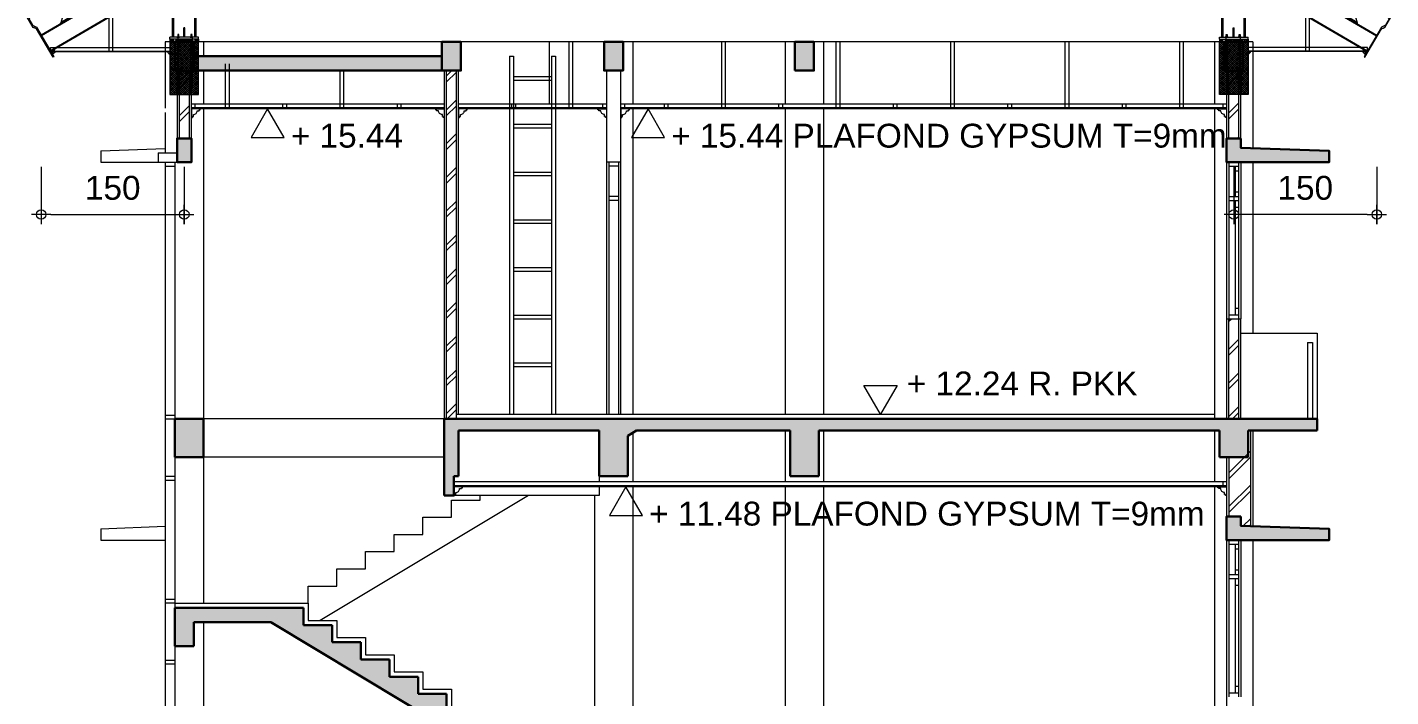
# Model space of a CAD drawing. Header units: millimetres. Extents: x -11 to 1593, y -101 to 195.
# Drawn here: x 1176.09 to 1190.38, y 158.82 to 165.83 of the extents above; entities that cross this region are included whole.
import ezdxf

# ---------------------------------------------------------------- set-up
doc = ezdxf.new("R2010")
doc.units = ezdxf.units.MM
doc.layers.add('03-GRS', color=3, linetype='Continuous')
for name, color, linetype, lineweight in [('ars', 11, 'Continuous', 5), ('atap', 7, 'Continuous', 20), ('balok', 111, 'Continuous', 35), ('blk', 1, 'Continuous', 30), ('kap', 71, 'Continuous', 15), ('kus', 63, 'Continuous', 15), ('lan', 7, 'Continuous', 15), ('not', 7, 'Continuous', 20), ('pla', 213, 'Continuous', 15), ('sol kaca', 9, 'Continuous', 0), ('sol kol', 8, 'Continuous', 0), ('tem', 5, 'Continuous', 20), ('u', 6, 'Continuous', 20)]:
    doc.layers.add(name, color=color, linetype=linetype, lineweight=lineweight)
doc.styles.add('S', font='SIMPLEX', dxfattribs={"width": 1.1})
doc.styles.get("Standard").update_dxf_attribs({"font": 'ARIALUNI.TTF'})
doc.dimstyles.new('SK100', dxfattribs={"dimtxt": 0.25, "dimasz": 0.1, "dimexe": 0.1, "dimexo": 0, "dimgap": 0.15, "dimtad": 1, "dimdec": 0, "dimlfac": 100, "dimzin": 12, "dimdsep": 46, "dimtxsty": 'Standard', "dimblk": 'BULAT', "dimcen": 0.1, "dimclrd": 256, "dimclre": 256, "dimclrt": 256, "dimadec": 0, "dimazin": 3, "dimtfac": 1, "dimtdec": 0, "dimtofl": 0, "dimtmove": 0, "dimatfit": 3, "dimldrblk": 'BULAT', "dimfxl": 0.18, "dimtolj": 1, "dimtzin": 0, "dimlwd": -1, "dimlwe": -1, "dimarcsym": 0})

# ---------------------------------------------------------------- blocks, each defined once
blk = doc.blocks.new('PEILA')
blk.add_lwpolyline([(-0.188, -0.325), (0.188, -0.325), (0, 0)], close=True)
at = {"style": 'S', "width": 1.1, "flags": 4}
blk.add_attdef('CAT', (0.265, -0.289), '', height=0.2, dxfattribs=at)
blk = doc.blocks.new('PEIL')
blk.add_lwpolyline([(-0.188, 0.325), (0.188, 0.325), (0, 0)], close=True)
at = {"style": 'S', "width": 1.1, "flags": 4}
blk.add_attdef('CAT', (0.265, 0.036), '', height=0.2, dxfattribs=at)
blk = doc.blocks.new('BULAT')
for p, q in [((-1, 0), (1, 0)), ((0, -1), (0, 1))]:
    blk.add_line(p, q)
blk.add_circle((0, 0), 0.5)
blk = doc.blocks.new('*D1444')
at = {"layer": 'Defpoints', "color": 0, "ltscale": 0.15}
for p in [(1176.237, 164.369), (1177.737, 164.369), (1177.737, 163.869)]:
    blk.add_point(p, dxfattribs=at)
at = {"layer": 'u', "ltscale": 0.15}
for p, q in [((1176.237, 164.369), (1176.237, 163.769)), ((1177.737, 164.369), (1177.737, 163.769)), ((1176.337, 163.869), (1177.637, 163.869))]:
    blk.add_line(p, q, dxfattribs=at)
at = {"layer": 'u', "ltscale": 0.15, "xscale": 0.1, "yscale": 0.1, "zscale": 0.1, "rotation": 180}
blk.add_blockref('BULAT', (1176.237, 163.869), dxfattribs=at)
at = {"layer": 'u', "ltscale": 0.15, "xscale": 0.1, "yscale": 0.1, "zscale": 0.1}
blk.add_blockref('BULAT', (1177.737, 163.869), dxfattribs=at)
at = {"layer": 'u', "ltscale": 0.15, "insert": (1176.987, 164.147), "char_height": 0.25, "attachment_point": 5}
blk.add_mtext('\\A1;150', dxfattribs=at)
blk = doc.blocks.new('*D1445')
at = {"layer": 'Defpoints', "color": 0, "ltscale": 0.15}
for p in [(1188.737, 164.369), (1190.237, 164.369), (1188.737, 163.869)]:
    blk.add_point(p, dxfattribs=at)
at = {"layer": 'u', "ltscale": 0.15}
for p, q in [((1188.737, 164.369), (1188.737, 163.769)), ((1190.237, 164.369), (1190.237, 163.769)), ((1190.137, 163.869), (1188.837, 163.869))]:
    blk.add_line(p, q, dxfattribs=at)
at = {"layer": 'u', "ltscale": 0.15, "xscale": 0.1, "yscale": 0.1, "zscale": 0.1, "rotation": 180}
blk.add_blockref('BULAT', (1188.737, 163.869), dxfattribs=at)
at = {"layer": 'u', "ltscale": 0.15, "xscale": 0.1, "yscale": 0.1, "zscale": 0.1}
blk.add_blockref('BULAT', (1190.237, 163.869), dxfattribs=at)
at = {"layer": 'u', "ltscale": 0.15, "insert": (1189.487, 164.147), "char_height": 0.25, "attachment_point": 5}
blk.add_mtext('\\A1;150', dxfattribs=at)
blk = doc.blocks.new('A$C58C93239')
at = {"layer": '03-GRS'}
for p, q in [((-662, 1348), (-12, 1721)), ((-662, 1348), (-12, 1721)), ((-619, 1336), (-23, 1677)), ((-619, 1336), (-23, 1677)), ((60, 1531), (-23, 1677)), ((60, 1531), (-23, 1677)), ((88, 1547), (-12, 1721)), ((88, 1547), (-12, 1721)), ((60, 1531), (88, 1547)), ((60, 1531), (88, 1547)), ((83, 46), (-662, 1348)), ((83, 46), (-662, 1348)), ((94, 90), (-619, 1336)), ((94, 90), (-619, 1336)), ((-444, 805), (-374, 845)), ((-444, 805), (-374, 845)), ((3, 24), (-444, 805)), ((3, 24), (-444, 805)), ((-267, 399), (-74, 510)), ((-267, 399), (-74, 510)), ((83, 46), (734, 419)), ((83, 46), (734, 419)), ((122, -23), (83, 46)), ((122, -23), (83, 46)), ((94, 90), (690, 431)), ((94, 90), (690, 431)), ((606, 577), (634, 593)), ((606, 577), (634, 593)), ((690, 431), (606, 577)), ((690, 431), (606, 577)), ((734, 419), (634, 593)), ((734, 419), (634, 593)), ((-785, -450), (-4, -3)), ((-785, -450), (-4, -3)), ((-746, -520), (-785, -450)), ((-746, -520), (-785, -450)), ((-746, -520), (122, -23)), ((-746, -520), (122, -23))]:
    blk.add_line(p, q, dxfattribs=at)
blk.add_ellipse((-14, 14), major_axis=(-14.1, 14.1), ratio=1, start_param=2.8759802, end_param=4.4467765, dxfattribs=at)
blk.add_ellipse((-14, 14), major_axis=(-14.1, 14.1), ratio=1, start_param=2.8759802, end_param=4.4467765, dxfattribs=at)
at = {"layer": 'atap', "color": 2}
for p, q in [((-444, 805), (-785, -450)), ((-327, 503), (-133, 614)), ((-327, 503), (-267, 399)), ((-267, 399), (-74, 510)), ((-208, 295), (-14, 406)), ((-208, 295), (-14, 406)), ((-208, 295), (-148, 191)), ((-148, 191), (46, 302)), ((-133, 614), (-74, 510)), ((-14, 406), (46, 302))]:
    blk.add_line(p, q, dxfattribs=at)
blk = doc.blocks.new('GORDING 150')
at = {"layer": 'balok', "color": 1, "ltscale": 0.5, "xscale": 0.09999999997671699, "yscale": 0.09999999997671699, "zscale": 0.09999999997671699}
blk.add_blockref('A$C58C93239', (13, -48), dxfattribs=at)
blk = doc.blocks.new('KUDA-2')
h = blk.add_hatch()
h.set_pattern_fill('ANSI31', color=256, scale=0.2, style=0)
h.set_pattern_definition([(45, (-990.1504, 147.303582), (-0.0176776695, 0.0176776695), [])])
h.paths.add_polyline_path([(0.488, 1.16), (0.112, 1.16), (0.112, 1.1), (0.488, 1.1)])
h.paths.add_polyline_path([(0, 1.16), (0, 1.1), (0.088, 1.1), (0.088, 1.16)])
h.paths.add_polyline_path([(0.6, 1.1), (0.6, 1.16), (0.512, 1.16), (0.512, 1.1)])
h = blk.add_hatch()
h.set_pattern_fill('ANSI31', color=256, scale=0.2, style=0)
h.set_pattern_definition([(135, (1012.7504, 147.303582), (0.0176776695, 0.0176776695), [])])
h.paths.add_polyline_path([(22.112, 1.16), (22.488, 1.16), (22.488, 1.1), (22.112, 1.1)])
h.paths.add_polyline_path([(22.6, 1.16), (22.6, 1.1), (22.512, 1.1), (22.512, 1.16)])
h.paths.add_polyline_path([(22, 1.1), (22, 1.16), (22.088, 1.16), (22.088, 1.1)])
at = {"ltscale": 0.01}
h = blk.add_hatch(dxfattribs=at)
h.set_pattern_fill('ANSI37,_O', color=256, scale=0.01)
h.set_pattern_definition([(45, (-4172.588126, -744.958258), (-0.0224506403, 0.0224506403), []), (135, (-4172.588126, -744.958258), (-0.0224506403, -0.0224506403), [])])
h.paths.add_polyline_path([(0, 0), (0.6, 0), (0.6, 1.1), (0, 1.1)])
h = blk.add_hatch(dxfattribs=at)
h.set_pattern_fill('ANSI37,_O', color=256, scale=0.01)
h.set_pattern_definition([(135, (4195.188126, -744.958258), (0.0224506403, 0.0224506403), []), (45, (4195.188126, -744.958258), (0.0224506403, -0.0224506403), [])])
h.paths.add_polyline_path([(22.6, 0), (22, 0), (22, 1.1), (22.6, 1.1)])
at = {"ltscale": 10}
for p, q in [((11.05, 9.291), (-2.7, 1.244)), ((11.05, 9.27), (0.55, 3.125)), ((11.05, 8.172), (11.05, 9.33)), ((11.55, 9.33), (11.05, 9.33)), ((11.05, 8.172), (11.05, 9.33)), ((11.05, 9.33), (11.55, 9.33)), ((11.068, 8.172), (11.068, 9.33)), ((11.068, 8.172), (11.068, 9.33)), ((11.532, 8.172), (11.532, 9.33)), ((11.532, 8.172), (11.532, 9.33)), ((11.55, 8.172), (11.55, 9.33)), ((11.55, 8.172), (11.55, 9.33)), ((11.55, 9.291), (25.3, 1.244)), ((11.55, 9.27), (22.05, 3.125)), ((11.05, 8.732), (0.55, 2.588)), ((11.05, 8.712), (0.55, 2.567)), ((11.55, 8.732), (22.05, 2.588)), ((11.55, 8.712), (22.05, 2.567)), ((11.05, 8.212), (10.05, 8.126)), ((11.048, 8.23), (10.086, 8.148)), ((11.55, 8.172), (11.05, 8.172)), ((11.05, 8.172), (11.55, 8.172)), ((11.55, 8.212), (12.55, 8.126)), ((11.552, 8.23), (12.514, 8.148)), ((0.55, 2.067), (1.55, 3.152)), ((0.55, 1.2), (0.55, 3.146)), ((22.05, 2.067), (21.05, 3.152)), ((22.05, 1.2), (22.05, 3.146)), ((0.08, 1.2), (0.08, 2.871)), ((0.52, 1.2), (0.52, 3.129)), ((0.55, 2.094), (1.497, 3.121)), ((22.05, 2.094), (21.103, 3.121)), ((22.08, 1.2), (22.08, 3.129)), ((22.52, 1.2), (22.52, 2.871)), ((0.05, 2.835), (-2.692, 1.231)), ((0.05, 1.2), (0.05, 2.854)), ((22.55, 1.2), (22.55, 2.854)), ((22.55, 2.835), (25.292, 1.231)), ((0.05, 2.409), (-2.506, 0.913)), ((0.05, 2.39), (-2.498, 0.899)), ((22.55, 2.409), (25.106, 0.913)), ((22.55, 2.39), (25.098, 0.899)), ((0.05, 2.006), (-0.718, 1.941)), ((22.55, 2.006), (23.318, 1.941)), ((0.05, 1.99), (-0.75, 1.922)), ((22.55, 1.99), (23.35, 1.922)), ((-2.7, 1.244), (-2.498, 0.899)), ((25.3, 1.244), (25.098, 0.899))]:
    blk.add_line(p, q, dxfattribs=at)
at = {"ltscale": 5}
for p, q in [((10.048, 8.146), (9.813, 8.546)), ((10.061, 8.154), (9.827, 8.554)), ((12.539, 8.154), (12.773, 8.554)), ((12.552, 8.146), (12.787, 8.546)), ((1.507, 3.148), (1.272, 3.548)), ((1.52, 3.156), (1.286, 3.556)), ((21.08, 3.156), (21.314, 3.556)), ((21.093, 3.148), (21.328, 3.548)), ((-0.756, 1.937), (-0.941, 2.255)), ((-0.742, 1.945), (-0.928, 2.263)), ((23.342, 1.945), (23.528, 2.263)), ((23.356, 1.937), (23.541, 2.255))]:
    blk.add_line(p, q, dxfattribs=at)
for p, q in [((0.6, 1.2), (0, 1.2)), ((0, 1.16), (0, 1.2)), ((0.6, 1.16), (0, 1.16)), ((0.187, 1.255), (0.163, 1.254)), ((0.187, 1.252), (0.163, 1.25)), ((0.163, 1.247), (0.187, 1.249)), ((0.163, 1.244), (0.187, 1.246)), ((0.163, 1.241), (0.187, 1.242)), ((0.163, 1.238), (0.187, 1.239)), ((0.163, 1.235), (0.187, 1.236)), ((0.163, 1.232), (0.187, 1.233)), ((0.163, 1.228), (0.187, 1.23)), ((0.163, 1.225), (0.187, 1.226)), ((0.163, 1.222), (0.187, 1.223)), ((0.163, 1.219), (0.187, 1.22)), ((0.163, 1.216), (0.187, 1.217)), ((0.186, 1.253), (0.165, 1.252)), ((0.186, 1.25), (0.165, 1.249)), ((0.165, 1.246), (0.186, 1.247)), ((0.165, 1.243), (0.186, 1.244)), ((0.165, 1.24), (0.186, 1.241)), ((0.165, 1.236), (0.186, 1.237)), ((0.165, 1.233), (0.186, 1.234)), ((0.165, 1.23), (0.186, 1.231)), ((0.165, 1.227), (0.186, 1.228)), ((0.165, 1.224), (0.186, 1.225)), ((0.165, 1.221), (0.186, 1.221)), ((0.165, 1.217), (0.186, 1.218)), ((0.462, 1.255), (0.438, 1.254)), ((0.462, 1.252), (0.438, 1.25)), ((0.438, 1.247), (0.462, 1.249)), ((0.438, 1.244), (0.462, 1.246)), ((0.438, 1.241), (0.462, 1.242)), ((0.438, 1.238), (0.462, 1.239)), ((0.438, 1.235), (0.462, 1.236)), ((0.438, 1.232), (0.462, 1.233)), ((0.438, 1.228), (0.462, 1.23)), ((0.438, 1.225), (0.462, 1.226)), ((0.438, 1.222), (0.462, 1.223)), ((0.438, 1.219), (0.462, 1.22)), ((0.438, 1.216), (0.462, 1.217)), ((0.461, 1.253), (0.44, 1.252)), ((0.461, 1.25), (0.44, 1.249)), ((0.44, 1.246), (0.461, 1.247)), ((0.44, 1.243), (0.461, 1.244)), ((0.44, 1.24), (0.461, 1.241)), ((0.44, 1.236), (0.461, 1.237)), ((0.44, 1.233), (0.461, 1.234)), ((0.44, 1.23), (0.461, 1.231)), ((0.44, 1.227), (0.461, 1.228)), ((0.44, 1.224), (0.461, 1.225)), ((0.44, 1.221), (0.461, 1.221)), ((0.44, 1.217), (0.461, 1.218)), ((0.6, 1.16), (0.6, 1.2)), ((22, 1.2), (22.6, 1.2)), ((22, 1.16), (22, 1.2)), ((22, 1.16), (22.6, 1.16)), ((22.138, 1.255), (22.162, 1.254)), ((22.138, 1.252), (22.162, 1.25)), ((22.162, 1.247), (22.138, 1.249)), ((22.162, 1.244), (22.138, 1.246)), ((22.162, 1.241), (22.138, 1.242)), ((22.162, 1.238), (22.138, 1.239)), ((22.162, 1.235), (22.138, 1.236)), ((22.162, 1.232), (22.138, 1.233)), ((22.162, 1.228), (22.138, 1.23)), ((22.162, 1.225), (22.138, 1.226)), ((22.162, 1.222), (22.138, 1.223)), ((22.162, 1.219), (22.138, 1.22)), ((22.162, 1.216), (22.138, 1.217)), ((22.139, 1.253), (22.16, 1.252)), ((22.139, 1.25), (22.16, 1.249)), ((22.16, 1.246), (22.139, 1.247)), ((22.16, 1.243), (22.139, 1.244)), ((22.16, 1.24), (22.139, 1.241)), ((22.16, 1.236), (22.139, 1.237)), ((22.16, 1.233), (22.139, 1.234)), ((22.16, 1.23), (22.139, 1.231)), ((22.16, 1.227), (22.139, 1.228)), ((22.16, 1.224), (22.139, 1.225)), ((22.16, 1.221), (22.139, 1.221)), ((22.16, 1.217), (22.139, 1.218)), ((22.413, 1.255), (22.437, 1.254)), ((22.413, 1.252), (22.437, 1.25)), ((22.437, 1.247), (22.413, 1.249)), ((22.437, 1.244), (22.413, 1.246)), ((22.437, 1.241), (22.413, 1.242)), ((22.437, 1.238), (22.413, 1.239)), ((22.437, 1.235), (22.413, 1.236)), ((22.437, 1.232), (22.413, 1.233)), ((22.437, 1.228), (22.413, 1.23)), ((22.437, 1.225), (22.413, 1.226)), ((22.437, 1.222), (22.413, 1.223)), ((22.437, 1.219), (22.413, 1.22)), ((22.437, 1.216), (22.413, 1.217)), ((22.414, 1.253), (22.435, 1.252)), ((22.414, 1.25), (22.435, 1.249)), ((22.435, 1.246), (22.414, 1.247)), ((22.435, 1.243), (22.414, 1.244)), ((22.435, 1.24), (22.414, 1.241)), ((22.435, 1.236), (22.414, 1.237)), ((22.435, 1.233), (22.414, 1.234)), ((22.435, 1.23), (22.414, 1.231)), ((22.435, 1.227), (22.414, 1.228)), ((22.435, 1.224), (22.414, 1.225)), ((22.435, 1.221), (22.414, 1.221)), ((22.435, 1.217), (22.414, 1.218)), ((22.6, 1.16), (22.6, 1.2)), ((0.6, 1.1), (0, 1.1)), ((22, 1.1), (22.6, 1.1))]:
    blk.add_line(p, q)
at = {"color": 8}
for p, q in [((0, 1.16), (0, 1.1)), ((0.6, 1.16), (0.6, 1.1)), ((22, 1.16), (22, 1.1)), ((22.6, 1.16), (22.6, 1.1))]:
    blk.add_line(p, q, dxfattribs=at)
at = {"color": 0, "linetype": 'Continuous'}
for p, q in [((0.31, 1.4), (0.29, 1.4)), ((0.29, 1.2), (0.29, 1.4)), ((0.31, 1.2), (0.31, 1.4)), ((22.29, 1.4), (22.31, 1.4)), ((22.29, 1.2), (22.29, 1.4)), ((22.31, 1.2), (22.31, 1.4))]:
    blk.add_line(p, q, dxfattribs=at)
for points in [[(0.147, 1.2), (0.147, 1.203), (0.203, 1.203), (0.203, 1.2)], [(0.165, 1.214), (0.158, 1.215), (0.155, 1.214), (0.155, 1.205), (0.158, 1.203), (0.165, 1.205)], [(0.155, 1.215), (0.155, 1.203), (0.195, 1.203), (0.195, 1.215)], [(0.18, 1.215), (0.175, 1.215), (0.17, 1.215), (0.165, 1.214), (0.165, 1.205), (0.17, 1.203), (0.175, 1.203), (0.18, 1.203), (0.185, 1.205), (0.185, 1.214)], [(0.185, 1.214), (0.193, 1.215), (0.195, 1.214), (0.195, 1.205), (0.193, 1.203), (0.185, 1.205)], [(0.422, 1.2), (0.422, 1.203), (0.478, 1.203), (0.478, 1.2)], [(0.44, 1.214), (0.433, 1.215), (0.43, 1.214), (0.43, 1.205), (0.433, 1.203), (0.44, 1.205)], [(0.47, 1.215), (0.47, 1.203), (0.43, 1.203), (0.43, 1.215)], [(0.445, 1.215), (0.45, 1.215), (0.455, 1.215), (0.46, 1.214), (0.46, 1.205), (0.455, 1.203), (0.45, 1.203), (0.445, 1.203), (0.44, 1.205), (0.44, 1.214)], [(0.46, 1.214), (0.468, 1.215), (0.47, 1.214), (0.47, 1.205), (0.468, 1.203), (0.46, 1.205)], [(22.178, 1.2), (22.178, 1.203), (22.122, 1.203), (22.122, 1.2)], [(22.14, 1.214), (22.132, 1.215), (22.13, 1.214), (22.13, 1.205), (22.132, 1.203), (22.14, 1.205)], [(22.13, 1.215), (22.13, 1.203), (22.17, 1.203), (22.17, 1.215)], [(22.155, 1.215), (22.15, 1.215), (22.145, 1.215), (22.14, 1.214), (22.14, 1.205), (22.145, 1.203), (22.15, 1.203), (22.155, 1.203), (22.16, 1.205), (22.16, 1.214)], [(22.16, 1.214), (22.167, 1.215), (22.17, 1.214), (22.17, 1.205), (22.167, 1.203), (22.16, 1.205)], [(22.453, 1.2), (22.453, 1.203), (22.397, 1.203), (22.397, 1.2)], [(22.415, 1.214), (22.407, 1.215), (22.405, 1.214), (22.405, 1.205), (22.407, 1.203), (22.415, 1.205)], [(22.445, 1.215), (22.445, 1.203), (22.405, 1.203), (22.405, 1.215)], [(22.42, 1.215), (22.425, 1.215), (22.43, 1.215), (22.435, 1.214), (22.435, 1.205), (22.43, 1.203), (22.425, 1.203), (22.42, 1.203), (22.415, 1.205), (22.415, 1.214)], [(22.435, 1.214), (22.442, 1.215), (22.445, 1.214), (22.445, 1.205), (22.442, 1.203), (22.435, 1.205)], [(0, 0), (0.6, 0), (0.6, 1.1), (0, 1.1)], [(22.6, 0), (22, 0), (22, 1.1), (22.6, 1.1)]]:
    blk.add_lwpolyline(points, close=True)
for points in [[(0.186, 1.215), (0.187, 1.217), (0.186, 1.218), (0.187, 1.22), (0.186, 1.221), (0.187, 1.223), (0.186, 1.225), (0.187, 1.226), (0.186, 1.228), (0.187, 1.23), (0.186, 1.231), (0.187, 1.233), (0.186, 1.234), (0.187, 1.236), (0.186, 1.237), (0.187, 1.239), (0.186, 1.241), (0.187, 1.242), (0.186, 1.244), (0.187, 1.246), (0.186, 1.247), (0.187, 1.249), (0.186, 1.25), (0.187, 1.252), (0.186, 1.253), (0.187, 1.255), (0.165, 1.255), (0.163, 1.254), (0.165, 1.252), (0.163, 1.25), (0.165, 1.249), (0.163, 1.247), (0.165, 1.246), (0.163, 1.244), (0.165, 1.243), (0.163, 1.241), (0.165, 1.24), (0.163, 1.238), (0.165, 1.236), (0.163, 1.235), (0.165, 1.233), (0.163, 1.232), (0.165, 1.23), (0.163, 1.228), (0.165, 1.227), (0.163, 1.225), (0.165, 1.224), (0.163, 1.222), (0.165, 1.221), (0.163, 1.219), (0.165, 1.217), (0.163, 1.216), (0.164, 1.215)], [(0.163, 1.215), (0.163, 0.129)], [(0.187, 1.2), (0.187, 1.215)], [(0.187, 0.129), (0.187, 1.16)], [(0.461, 1.215), (0.462, 1.217), (0.461, 1.218), (0.462, 1.22), (0.461, 1.221), (0.462, 1.223), (0.461, 1.225), (0.462, 1.226), (0.461, 1.228), (0.462, 1.23), (0.461, 1.231), (0.462, 1.233), (0.461, 1.234), (0.462, 1.236), (0.461, 1.237), (0.462, 1.239), (0.461, 1.241), (0.462, 1.242), (0.461, 1.244), (0.462, 1.246), (0.461, 1.247), (0.462, 1.249), (0.461, 1.25), (0.462, 1.252), (0.461, 1.253), (0.462, 1.255), (0.44, 1.255), (0.438, 1.254), (0.44, 1.252), (0.438, 1.25), (0.44, 1.249), (0.438, 1.247), (0.44, 1.246), (0.438, 1.244), (0.44, 1.243), (0.438, 1.241), (0.44, 1.24), (0.438, 1.238), (0.44, 1.236), (0.438, 1.235), (0.44, 1.233), (0.438, 1.232), (0.44, 1.23), (0.438, 1.228), (0.44, 1.227), (0.438, 1.225), (0.44, 1.224), (0.438, 1.222), (0.44, 1.221), (0.438, 1.219), (0.44, 1.217), (0.438, 1.216), (0.439, 1.215)], [(0.438, 1.2), (0.438, 1.215)], [(0.438, 0.129), (0.438, 1.16)], [(0.462, 1.215), (0.462, 0.129)], [(22.139, 1.215), (22.138, 1.217), (22.139, 1.218), (22.138, 1.22), (22.139, 1.221), (22.138, 1.223), (22.139, 1.225), (22.138, 1.226), (22.139, 1.228), (22.138, 1.23), (22.139, 1.231), (22.138, 1.233), (22.139, 1.234), (22.138, 1.236), (22.139, 1.237), (22.138, 1.239), (22.139, 1.241), (22.138, 1.242), (22.139, 1.244), (22.138, 1.246), (22.139, 1.247), (22.138, 1.249), (22.139, 1.25), (22.138, 1.252), (22.139, 1.253), (22.138, 1.255), (22.16, 1.255), (22.162, 1.254), (22.16, 1.252), (22.162, 1.25), (22.16, 1.249), (22.162, 1.247), (22.16, 1.246), (22.162, 1.244), (22.16, 1.243), (22.162, 1.241), (22.16, 1.24), (22.162, 1.238), (22.16, 1.236), (22.162, 1.235), (22.16, 1.233), (22.162, 1.232), (22.16, 1.23), (22.162, 1.228), (22.16, 1.227), (22.162, 1.225), (22.16, 1.224), (22.162, 1.222), (22.16, 1.221), (22.162, 1.219), (22.16, 1.217), (22.162, 1.216), (22.161, 1.215)], [(22.138, 1.215), (22.138, 0.129)], [(22.162, 1.2), (22.162, 1.215)], [(22.162, 0.129), (22.162, 1.16)], [(22.414, 1.215), (22.413, 1.217), (22.414, 1.218), (22.413, 1.22), (22.414, 1.221), (22.413, 1.223), (22.414, 1.225), (22.413, 1.226), (22.414, 1.228), (22.413, 1.23), (22.414, 1.231), (22.413, 1.233), (22.414, 1.234), (22.413, 1.236), (22.414, 1.237), (22.413, 1.239), (22.414, 1.241), (22.413, 1.242), (22.414, 1.244), (22.413, 1.246), (22.414, 1.247), (22.413, 1.249), (22.414, 1.25), (22.413, 1.252), (22.414, 1.253), (22.413, 1.255), (22.435, 1.255), (22.437, 1.254), (22.435, 1.252), (22.437, 1.25), (22.435, 1.249), (22.437, 1.247), (22.435, 1.246), (22.437, 1.244), (22.435, 1.243), (22.437, 1.241), (22.435, 1.24), (22.437, 1.238), (22.435, 1.236), (22.437, 1.235), (22.435, 1.233), (22.437, 1.232), (22.435, 1.23), (22.437, 1.228), (22.435, 1.227), (22.437, 1.225), (22.435, 1.224), (22.437, 1.222), (22.435, 1.221), (22.437, 1.219), (22.435, 1.217), (22.437, 1.216), (22.436, 1.215)], [(22.413, 1.2), (22.413, 1.215)], [(22.413, 0.129), (22.413, 1.16)], [(22.437, 1.215), (22.437, 0.129)]]:
    blk.add_lwpolyline(points)
at = {"linetype": 'Continuous', "ltscale": 5, "yscale": 0.002, "zscale": 0.002}
for p, xscale, rotation in [((10.792, 9.269), 0.002, 0.2184740067863285), ((11.808, 9.269), -0.002, 359.7815259932136), ((8.942, 8.187), 0.002, 0.2184740067863285), ((13.658, 8.187), -0.002, 359.7815259932136), ((7.092, 7.104), 0.002, 0.2184740067863285), ((15.508, 7.104), -0.002, 359.7815259932136), ((5.242, 6.022), 0.002, 0.2184740067863285), ((17.358, 6.022), -0.002, 359.7815259932136), ((3.392, 4.939), 0.002, 0.2184740067863285), ((19.208, 4.939), -0.002, 359.7815259932136), ((1.542, 3.856), 0.002, 0.2184740067863285), ((21.058, 3.856), -0.002, 359.7815259932136), ((-0.308, 2.774), 0.002, 0.2184740067863285), ((22.908, 2.774), -0.002, 359.7815259932136), ((-2.158, 1.691), 0.002, 0.2184740067863285), ((24.758, 1.691), -0.002, 359.7815259932136)]:
    blk.add_blockref('GORDING 150', p, dxfattribs=dict(at, xscale=xscale, rotation=rotation))

msp = doc.modelspace()

# ---------------------------------------------------------------- hatches: boundary and pattern name
at = {"layer": 'ars'}
h = msp.add_hatch(dxfattribs=at)
h.set_pattern_fill('TEMBOK', color=256, scale=0.25)
h.set_pattern_definition([(45, (1163.74117, 113.8377), (-0.1767767, 0.1767767), []), (45, (1163.80367, 113.8377), (-0.1767767, 0.1767767), [])])
h.paths.add_polyline_path([(1177.687, 164.6667), (1177.687, 165.3767), (1177.787, 165.3767), (1177.787, 164.6667)])
h = msp.add_hatch(dxfattribs=at)
h.set_pattern_fill('TEMBOK', color=256, scale=0.25)
h.set_pattern_definition([(45, (1166.54117, 112.8377), (-0.1767767, 0.1767767), []), (45, (1166.60367, 112.8377), (-0.1767767, 0.1767767), [])])
h.paths.add_polyline_path([(1180.487, 161.7267), (1180.487, 165.3767), (1180.587, 165.3767), (1180.587, 161.7267)])
h = msp.add_hatch(dxfattribs=at)
h.set_pattern_fill('TEMBOK', color=256, scale=0.25)
h.set_pattern_definition([(45, (1174.74117, 112.0977), (-0.1767767, 0.1767767), []), (45, (1174.80367, 112.0977), (-0.1767767, 0.1767767), [])])
h.paths.add_polyline_path([(1188.687, 164.6667), (1188.787, 164.6667), (1188.787, 165.3767), (1188.687, 165.3767)])
h.paths.add_polyline_path([(1188.787, 162.7767), (1188.687, 162.7767), (1188.687, 161.7267), (1188.787, 161.7267)])
h = msp.add_hatch(dxfattribs=at)
h.set_pattern_fill('TEMBOK', color=256, scale=0.25)
h.set_pattern_definition([(45, (1174.74117, 110.4477), (-0.1767767, 0.1767767), []), (45, (1174.80367, 110.4477), (-0.1767767, 0.1767767), [])])
h.paths.add_polyline_path([(1188.687, 160.7067), (1188.812, 160.7067), (1188.812, 160.6067), (1188.912, 160.6035), (1188.912, 161.6067), (1188.687, 161.3267)])
at = {"layer": 'sol kol'}
h = msp.add_hatch(color=256, dxfattribs=at)
h.dxf.hatch_style = 1
h.paths.add_polyline_path([(1177.637, 165.3767), (1177.837, 165.3767), (1177.837, 165.6767), (1177.637, 165.6767)])
h = msp.add_hatch(color=256, dxfattribs=at)
h.dxf.hatch_style = 1
h.paths.add_polyline_path([(1180.437, 165.3767), (1180.637, 165.3767), (1180.637, 165.6767), (1180.437, 165.6767)])
h = msp.add_hatch(color=256, dxfattribs=at)
h.dxf.hatch_style = 1
h.paths.add_polyline_path([(1182.137, 165.3767), (1182.337, 165.3767), (1182.337, 165.6767), (1182.137, 165.6767)])
h = msp.add_hatch(color=256, dxfattribs=at)
h.dxf.hatch_style = 1
h.paths.add_polyline_path([(1182.137, 165.6767), (1182.337, 165.6767), (1182.337, 165.3767), (1182.137, 165.3767)])
h = msp.add_hatch(color=256, dxfattribs=at)
h.dxf.hatch_style = 1
h.paths.add_polyline_path([(1184.337, 165.6767), (1184.137, 165.6767), (1184.137, 165.3767), (1184.337, 165.3767)])
h = msp.add_hatch(color=256, dxfattribs=at)
h.dxf.hatch_style = 1
h.paths.add_polyline_path([(1184.337, 165.6767), (1184.137, 165.6767), (1184.137, 165.3767), (1184.337, 165.3767)])
h = msp.add_hatch(color=256, dxfattribs=at)
h.dxf.hatch_style = 1
h.paths.add_polyline_path([(1188.837, 165.6767), (1188.637, 165.6767), (1188.637, 165.3767), (1188.837, 165.3767)])
h = msp.add_hatch(color=256, dxfattribs=at)
h.dxf.hatch_style = 1
h.paths.add_polyline_path([(1188.837, 165.6767), (1188.637, 165.6767), (1188.637, 165.3767), (1188.837, 165.3767)])
h = msp.add_hatch(color=256, dxfattribs=at)
h.dxf.hatch_style = 1
h.paths.add_polyline_path([(1177.837, 165.5267), (1177.837, 165.3767), (1180.437, 165.3767), (1180.437, 165.5267)])
h = msp.add_hatch(color=256, dxfattribs=at)
h.dxf.hatch_style = 1
h.paths.add_polyline_path([(1177.812, 164.6667), (1177.662, 164.6667), (1177.662, 164.4167), (1177.812, 164.4167)])
h = msp.add_hatch(color=256, dxfattribs=at)
h.dxf.hatch_style = 1
h.paths.add_polyline_path([(1188.812, 164.5667), (1188.812, 164.6667), (1188.662, 164.6667), (1188.662, 164.4167), (1189.737, 164.4167), (1189.737, 164.5367)])
h = msp.add_hatch(color=256, dxfattribs=at)
h.dxf.hatch_style = 1
h.paths.add_polyline_path([(1177.637, 161.3267), (1177.937, 161.3267), (1177.937, 161.7267), (1177.637, 161.7267)])
h = msp.add_hatch(color=256, dxfattribs=at)
h.dxf.hatch_style = 1
h.paths.add_polyline_path([(1182.087, 161.1267), (1182.387, 161.1267), (1182.387, 161.5518), (1182.4785, 161.6067), (1184.087, 161.6067), (1184.087, 161.1267), (1184.387, 161.1267), (1184.387, 161.6067), (1188.587, 161.6067), (1188.587, 161.3267), (1188.887, 161.3267), (1188.887, 161.6067), (1189.612, 161.6067), (1189.612, 161.7267), (1180.462, 161.7267), (1180.462, 160.9267), (1180.562, 160.9267), (1180.562, 161.1267), (1180.612, 161.1267), (1180.612, 161.6067), (1182.087, 161.6067)])
h = msp.add_hatch(color=256, dxfattribs=at)
h.dxf.hatch_style = 1
h.paths.add_polyline_path([(1188.812, 160.7067), (1188.662, 160.7067), (1188.662, 160.4567), (1189.737, 160.4567), (1189.737, 160.5767), (1188.812, 160.6067)])
h = msp.add_hatch(color=256, dxfattribs=at)
h.dxf.hatch_style = 1
h.paths.add_polyline_path([(1188.587, 157.3667), (1188.887, 157.3667), (1188.887, 157.6467), (1188.937, 157.6467), (1188.937, 157.7667), (1181.987, 157.7667), (1181.987, 157.9467), (1181.687, 157.9467), (1181.687, 158.1267), (1181.387, 158.1267), (1181.387, 158.3067), (1181.087, 158.3067), (1181.087, 158.4867), (1180.787, 158.4867), (1180.787, 158.6667), (1180.487, 158.6667), (1180.487, 158.8467), (1180.187, 158.8467), (1180.187, 159.0267), (1179.887, 159.0267), (1179.887, 159.2067), (1179.587, 159.2067), (1179.587, 159.3867), (1179.287, 159.3867), (1179.287, 159.5667), (1178.987, 159.5667), (1178.987, 159.7467), (1177.637, 159.7467), (1177.637, 159.3467), (1177.837, 159.3467), (1177.837, 159.5967), (1178.6454, 159.5967), (1182.087, 157.5318), (1182.087, 156.9667), (1182.187, 156.9667), (1182.187, 157.1667), (1182.387, 157.1667), (1182.387, 157.5918), (1182.4785, 157.6467), (1184.087, 157.6467), (1184.087, 157.1667), (1184.387, 157.1667), (1184.387, 157.6467), (1188.587, 157.6467)])

# ---------------------------------------------------------------- linework, layer by layer
at = {"layer": 'ars'}
for p, q in [((1176.338, 165.5763), (1177.587, 165.5763)), ((1190.1359, 165.5763), (1188.887, 165.5763)), ((1180.462, 164.9767), (1177.812, 164.9767)), ((1182.162, 164.9767), (1180.612, 164.9767)), ((1188.662, 164.9767), (1182.312, 164.9767)), ((1188.662, 164.9767), (1182.312, 164.9767)), ((1188.912, 161.6067), (1188.912, 160.6035)), ((1188.687, 161.3267), (1188.687, 160.7067)), ((1188.662, 161.0167), (1180.562, 161.0167))]:
    msp.add_line(p, q, dxfattribs=at)
for points in [[(1176.3634, 165.5185), (1176.1893, 165.816, -0.4142136), (1176.1824, 165.8178, -0.2964401), (1176.1611, 165.8285), (1176.1568, 165.826), (1176.1543, 165.8303), (1176.0911, 165.9382), (1176.117, 165.9533), (1176.1235, 165.9363), (1176.1081, 165.9191), (1176.1467, 165.8531), (1176.1877, 165.8325), (1176.3696, 165.5222)], [(1190.1105, 165.5185), (1190.2846, 165.816, 0.4142136), (1190.2915, 165.8178, 0.2964401), (1190.3128, 165.8285), (1190.3171, 165.826), (1190.3196, 165.8303), (1190.3828, 165.9382), (1190.3569, 165.9533), (1190.3504, 165.9363), (1190.3658, 165.9191), (1190.3272, 165.8531), (1190.2862, 165.8325), (1190.1043, 165.5222)]]:
    msp.add_lwpolyline(points, format="xyb", close=True, dxfattribs=at)
for points in [[(1177.687, 164.6667), (1177.687, 165.3767), (1177.787, 165.3767), (1177.787, 164.6667)], [(1180.487, 161.7267), (1180.487, 165.3767), (1180.587, 165.3767), (1180.587, 161.7267)], [(1188.687, 164.6667), (1188.687, 165.3767), (1188.787, 165.3767), (1188.787, 164.6667)], [(1188.687, 161.7267), (1188.687, 162.7767), (1188.787, 162.7767), (1188.787, 161.7267)]]:
    msp.add_lwpolyline(points, close=True, dxfattribs=at)
at = {"layer": 'blk'}
for p, q in [((1177.837, 165.6767), (1177.637, 165.6767)), ((1177.637, 165.6767), (1177.637, 165.3767)), ((1177.837, 165.5267), (1177.837, 165.6767)), ((1182.337, 165.6767), (1182.137, 165.6767)), ((1182.137, 165.6767), (1182.137, 165.5267)), ((1182.337, 165.3767), (1182.337, 165.6767)), ((1177.837, 165.5267), (1180.437, 165.5267)), ((1177.637, 165.3767), (1179.887, 165.3767)), ((1177.837, 165.3767), (1180.437, 165.3767)), ((1180.462, 161.7267), (1189.612, 161.7267)), ((1180.462, 161.7267), (1180.462, 160.9267)), ((1189.612, 161.7267), (1189.612, 161.6067)), ((1180.612, 161.6067), (1182.087, 161.6067)), ((1180.612, 161.6067), (1180.612, 161.1267)), ((1182.087, 161.6067), (1182.087, 161.1267)), ((1182.4785, 161.6067), (1182.387, 161.5518)), ((1182.387, 161.5518), (1182.387, 161.1267)), ((1182.4785, 161.6067), (1184.087, 161.6067)), ((1184.087, 161.6067), (1184.087, 161.1267)), ((1184.387, 161.6067), (1188.587, 161.6067)), ((1184.387, 161.6067), (1184.387, 161.1267)), ((1188.587, 161.6067), (1188.587, 161.3267)), ((1188.887, 161.6067), (1189.612, 161.6067)), ((1188.887, 161.6067), (1188.887, 161.3267)), ((1188.587, 161.3267), (1188.887, 161.3267)), ((1188.587, 161.3267), (1188.887, 161.3267)), ((1180.562, 161.1267), (1180.612, 161.1267)), ((1180.562, 160.9267), (1180.562, 161.1267)), ((1182.087, 161.1267), (1182.387, 161.1267)), ((1184.087, 161.1267), (1184.387, 161.1267)), ((1180.562, 160.9267), (1180.462, 160.9267)), ((1177.637, 159.7467), (1178.987, 159.7467)), ((1177.637, 159.3467), (1177.637, 159.7467)), ((1178.987, 159.7467), (1178.987, 159.5667)), ((1177.837, 159.5967), (1178.6454, 159.5967)), ((1177.837, 159.3467), (1177.837, 159.5967)), ((1182.087, 157.5318), (1178.6454, 159.5967)), ((1178.987, 159.5667), (1179.287, 159.5667)), ((1179.287, 159.5667), (1179.287, 159.3867)), ((1179.287, 159.3867), (1179.587, 159.3867)), ((1179.587, 159.3867), (1179.587, 159.2067)), ((1177.637, 159.3467), (1177.837, 159.3467)), ((1179.587, 159.2067), (1179.887, 159.2067)), ((1179.887, 159.2067), (1179.887, 159.0267)), ((1179.887, 159.0267), (1180.187, 159.0267)), ((1180.187, 159.0267), (1180.187, 158.8467)), ((1180.187, 158.8467), (1180.487, 158.8467)), ((1180.487, 158.8467), (1180.487, 158.6667))]:
    msp.add_line(p, q, dxfattribs=at)
for points in [[(1177.637, 165.3767), (1177.837, 165.3767), (1177.837, 165.6767), (1177.637, 165.6767)], [(1180.437, 165.3767), (1180.637, 165.3767), (1180.637, 165.6767), (1180.437, 165.6767)], [(1182.137, 165.3767), (1182.337, 165.3767), (1182.337, 165.6767), (1182.137, 165.6767)], [(1182.337, 165.3767), (1182.137, 165.3767), (1182.137, 165.6767), (1182.337, 165.6767)], [(1184.137, 165.3767), (1184.337, 165.3767), (1184.337, 165.6767), (1184.137, 165.6767)], [(1184.137, 165.3767), (1184.337, 165.3767), (1184.337, 165.6767), (1184.137, 165.6767)], [(1188.637, 165.3767), (1188.837, 165.3767), (1188.837, 165.6767), (1188.637, 165.6767)], [(1188.637, 165.3767), (1188.837, 165.3767), (1188.837, 165.6767), (1188.637, 165.6767)], [(1177.662, 164.4167), (1177.812, 164.4167), (1177.812, 164.6667), (1177.662, 164.6667)], [(1188.812, 164.6667), (1188.662, 164.6667), (1188.662, 164.4167), (1189.737, 164.4167), (1189.737, 164.5367), (1188.812, 164.5667)], [(1177.637, 161.3267), (1177.937, 161.3267), (1177.937, 161.7267), (1177.637, 161.7267)], [(1188.812, 160.7067), (1188.662, 160.7067), (1188.662, 160.4567), (1189.737, 160.4567), (1189.737, 160.5767), (1188.812, 160.6067)]]:
    msp.add_lwpolyline(points, close=True, dxfattribs=at)
at = {"layer": 'kap'}
for p, q in [((1176.9449, 165.6203), (1176.9449, 165.5803)), ((1176.9849, 165.6203), (1176.9849, 165.5803)), ((1189.489, 165.6203), (1189.489, 165.5803)), ((1189.529, 165.6203), (1189.529, 165.5803))]:
    msp.add_line(p, q, dxfattribs=at)
at = {"layer": 'kus'}
for p, q in [((1177.537, 164.4167), (1177.537, 151.8767)), ((1177.537, 164.3767), (1177.637, 164.3767)), ((1177.637, 164.4167), (1177.637, 151.8767)), ((1182.312, 164.4167), (1182.162, 164.4167)), ((1182.187, 164.4167), (1182.187, 161.7767)), ((1182.287, 164.3767), (1182.187, 164.3767)), ((1182.287, 164.4167), (1182.287, 161.7767)), ((1188.687, 164.4167), (1188.687, 162.7767)), ((1188.687, 164.3767), (1188.787, 164.3767)), ((1188.752, 164.3767), (1188.752, 164.0567)), ((1188.787, 164.4167), (1188.787, 162.7767)), ((1188.752, 164.3267), (1188.787, 164.3267)), ((1188.752, 164.1067), (1188.787, 164.1067)), ((1182.287, 164.0567), (1182.187, 164.0567)), ((1182.287, 164.0167), (1182.187, 164.0167)), ((1188.687, 164.0567), (1188.787, 164.0567)), ((1188.687, 164.0167), (1188.787, 164.0167)), ((1188.752, 164.0167), (1188.752, 162.8167)), ((1188.752, 163.9467), (1188.787, 163.9467)), ((1188.687, 162.8167), (1188.787, 162.8167)), ((1188.752, 162.8867), (1188.787, 162.8867)), ((1177.537, 161.7667), (1177.637, 161.7667)), ((1177.537, 161.7267), (1177.637, 161.7267)), ((1177.537, 161.1267), (1177.637, 161.1267)), ((1177.537, 161.0867), (1177.637, 161.0867)), ((1188.687, 160.4567), (1188.687, 158.8167)), ((1188.687, 160.4167), (1188.787, 160.4167)), ((1188.752, 160.4167), (1188.752, 160.0967)), ((1188.752, 160.3667), (1188.787, 160.3667)), ((1188.787, 160.4567), (1188.787, 158.8167)), ((1188.687, 160.0967), (1188.787, 160.0967)), ((1188.752, 160.1467), (1188.787, 160.1467)), ((1188.687, 160.0567), (1188.787, 160.0567)), ((1188.752, 160.0567), (1188.752, 158.8567)), ((1188.752, 159.9867), (1188.787, 159.9867)), ((1177.637, 159.8367), (1177.537, 159.8367)), ((1177.637, 159.7967), (1177.537, 159.7967)), ((1177.637, 159.1967), (1177.537, 159.1967)), ((1177.637, 159.1567), (1177.537, 159.1567)), ((1188.752, 158.9267), (1188.787, 158.9267)), ((1188.687, 158.8567), (1188.787, 158.8567))]:
    msp.add_line(p, q, dxfattribs=at)
at = {"layer": 'lan'}
for p, q in [((1181.147, 165.5267), (1181.147, 161.7767)), ((1181.147, 165.5267), (1181.187, 165.5267)), ((1181.187, 165.5267), (1181.187, 161.7767)), ((1181.587, 165.5267), (1181.587, 161.7767)), ((1181.587, 165.5267), (1181.627, 165.5267)), ((1181.627, 165.5267), (1181.627, 161.7767)), ((1181.187, 165.3142), (1181.587, 165.3142)), ((1181.187, 165.2767), (1181.587, 165.2767)), ((1181.187, 164.8142), (1181.587, 164.8142)), ((1181.187, 164.7767), (1181.587, 164.7767)), ((1176.862, 164.5367), (1177.537, 164.562)), ((1176.862, 164.4167), (1177.462, 164.4167)), ((1182.162, 164.4167), (1182.162, 161.7767)), ((1182.312, 161.7767), (1182.312, 164.4167)), ((1188.662, 164.4167), (1188.662, 162.7767)), ((1188.812, 164.4167), (1188.812, 162.7767)), ((1181.187, 164.3142), (1181.587, 164.3142)), ((1181.187, 164.2767), (1181.587, 164.2767)), ((1181.187, 163.8142), (1181.587, 163.8142)), ((1181.187, 163.7767), (1181.587, 163.7767)), ((1181.187, 163.3142), (1181.587, 163.3142)), ((1181.187, 163.2767), (1181.587, 163.2767)), ((1181.187, 162.8142), (1181.587, 162.8142)), ((1181.187, 162.7767), (1181.587, 162.7767)), ((1188.812, 162.6267), (1189.612, 162.6267)), ((1189.512, 162.5267), (1189.562, 162.5267)), ((1189.512, 162.5267), (1189.512, 161.7267)), ((1189.562, 162.5267), (1189.562, 161.7267)), ((1189.612, 162.6267), (1189.612, 161.7267)), ((1181.187, 162.3142), (1181.587, 162.3142)), ((1181.187, 162.2767), (1181.587, 162.2767)), ((1180.462, 161.7267), (1177.937, 161.7267)), ((1180.587, 161.7767), (1188.537, 161.7767)), ((1182.437, 161.5818), (1182.437, 161.0667)), ((1180.462, 161.3267), (1177.937, 161.3267)), ((1188.662, 161.3267), (1188.662, 160.7067)), ((1182.087, 161.1267), (1182.087, 161.0667)), ((1188.937, 161.1267), (1188.937, 160.7067)), ((1181.3452, 160.9267), (1179.1618, 159.6167)), ((1182.087, 160.9267), (1180.562, 160.9267)), ((1180.837, 160.8767), (1180.837, 160.9267)), ((1182.037, 160.9267), (1182.037, 157.8167)), ((1182.087, 161.0167), (1182.087, 160.9267)), ((1182.437, 161.0167), (1182.437, 157.8167)), ((1180.537, 160.8767), (1180.837, 160.8767)), ((1180.537, 160.6967), (1180.537, 160.8767)), ((1180.237, 160.6967), (1180.537, 160.6967)), ((1180.237, 160.5167), (1180.237, 160.6967)), ((1176.862, 160.5767), (1177.537, 160.6028)), ((1176.862, 160.5767), (1176.862, 160.4567)), ((1179.937, 160.5167), (1180.237, 160.5167)), ((1179.937, 160.3367), (1179.937, 160.5167)), ((1176.862, 160.4567), (1177.537, 160.4567)), ((1188.662, 160.4567), (1188.662, 157.7667)), ((1188.812, 160.4567), (1188.812, 158.8167)), ((1179.637, 160.3367), (1179.937, 160.3367)), ((1179.637, 160.1567), (1179.637, 160.3367)), ((1179.337, 160.1567), (1179.637, 160.1567)), ((1179.337, 159.9767), (1179.337, 160.1567)), ((1179.037, 159.9767), (1179.337, 159.9767)), ((1179.037, 159.7967), (1179.037, 159.9767)), ((1177.637, 159.7967), (1179.037, 159.7967)), ((1179.037, 159.7967), (1179.037, 159.6167)), ((1179.037, 159.6167), (1179.337, 159.6167)), ((1179.337, 159.6167), (1179.337, 159.4367)), ((1179.337, 159.4367), (1179.637, 159.4367)), ((1179.637, 159.4367), (1179.637, 159.2567)), ((1179.637, 159.2567), (1179.937, 159.2567)), ((1179.937, 159.2567), (1179.937, 159.0767)), ((1179.937, 159.0767), (1180.237, 159.0767)), ((1180.237, 159.0767), (1180.237, 158.8967)), ((1180.237, 158.8967), (1180.537, 158.8967)), ((1180.537, 158.8967), (1180.537, 158.7167))]:
    msp.add_line(p, q, dxfattribs=at)
for points in [[(1176.3822, 165.5696), (1176.3822, 165.5729), (1176.3855, 165.5729), (1176.3855, 165.5763), (1176.3555, 165.5763), (1176.3555, 165.5463), (1176.3589, 165.5463), (1176.3589, 165.5496), (1176.3622, 165.5496), (1176.3622, 165.5563, 0.4142136), (1176.3755, 165.5696)], [(1177.5603, 165.5696), (1177.5603, 165.5729), (1177.557, 165.5729), (1177.557, 165.5763), (1177.587, 165.5763), (1177.587, 165.5463), (1177.5836, 165.5463), (1177.5836, 165.5496), (1177.5803, 165.5496), (1177.5803, 165.5563, -0.4142136), (1177.567, 165.5696)], [(1188.9136, 165.5696), (1188.9136, 165.5729), (1188.917, 165.5729), (1188.917, 165.5763), (1188.887, 165.5763), (1188.887, 165.5463), (1188.8903, 165.5463), (1188.8903, 165.5496), (1188.8936, 165.5496), (1188.8936, 165.5563, 0.4142136), (1188.907, 165.5696)], [(1190.0917, 165.5696), (1190.0917, 165.5729), (1190.0884, 165.5729), (1190.0884, 165.5763), (1190.1184, 165.5763), (1190.1184, 165.5463), (1190.115, 165.5463), (1190.115, 165.5496), (1190.1117, 165.5496), (1190.1117, 165.5563, -0.4142136), (1190.0984, 165.5696)], [(1177.892, 164.9567), (1177.892, 164.9667), (1177.902, 164.9667), (1177.902, 164.9767), (1177.812, 164.9767), (1177.812, 164.8867), (1177.822, 164.8867), (1177.822, 164.8967), (1177.832, 164.8967), (1177.832, 164.9167, 0.4142136), (1177.872, 164.9567)], [(1177.892, 164.9567), (1177.892, 164.9667), (1177.902, 164.9667), (1177.902, 164.9767), (1177.812, 164.9767), (1177.812, 164.8867), (1177.822, 164.8867), (1177.822, 164.8967), (1177.832, 164.8967), (1177.832, 164.9167, 0.4142136), (1177.872, 164.9567)], [(1180.382, 164.9567), (1180.382, 164.9667), (1180.372, 164.9667), (1180.372, 164.9767), (1180.462, 164.9767), (1180.462, 164.8867), (1180.452, 164.8867), (1180.452, 164.8967), (1180.442, 164.8967), (1180.442, 164.9167, -0.4142136), (1180.402, 164.9567)], [(1180.692, 164.9567), (1180.692, 164.9667), (1180.702, 164.9667), (1180.702, 164.9767), (1180.612, 164.9767), (1180.612, 164.8867), (1180.622, 164.8867), (1180.622, 164.8967), (1180.632, 164.8967), (1180.632, 164.9167, 0.4142136), (1180.672, 164.9567)], [(1182.082, 164.9567), (1182.082, 164.9667), (1182.072, 164.9667), (1182.072, 164.9767), (1182.162, 164.9767), (1182.162, 164.8867), (1182.152, 164.8867), (1182.152, 164.8967), (1182.142, 164.8967), (1182.142, 164.9167, -0.4142136), (1182.102, 164.9567)], [(1182.082, 164.9567), (1182.082, 164.9667), (1182.072, 164.9667), (1182.072, 164.9767), (1182.162, 164.9767), (1182.162, 164.8867), (1182.152, 164.8867), (1182.152, 164.8967), (1182.142, 164.8967), (1182.142, 164.9167, -0.4142136), (1182.102, 164.9567)], [(1182.392, 164.9567), (1182.392, 164.9667), (1182.402, 164.9667), (1182.402, 164.9767), (1182.312, 164.9767), (1182.312, 164.8867), (1182.322, 164.8867), (1182.322, 164.8967), (1182.332, 164.8967), (1182.332, 164.9167, 0.4142136), (1182.372, 164.9567)], [(1182.392, 164.9567), (1182.392, 164.9667), (1182.402, 164.9667), (1182.402, 164.9767), (1182.312, 164.9767), (1182.312, 164.8867), (1182.322, 164.8867), (1182.322, 164.8967), (1182.332, 164.8967), (1182.332, 164.9167, 0.4142136), (1182.372, 164.9567)], [(1188.582, 164.9567), (1188.582, 164.9667), (1188.572, 164.9667), (1188.572, 164.9767), (1188.662, 164.9767), (1188.662, 164.8867), (1188.652, 164.8867), (1188.652, 164.8967), (1188.642, 164.8967), (1188.642, 164.9167, -0.4142136), (1188.602, 164.9567)], [(1188.582, 164.9567), (1188.582, 164.9667), (1188.572, 164.9667), (1188.572, 164.9767), (1188.662, 164.9767), (1188.662, 164.8867), (1188.652, 164.8867), (1188.652, 164.8967), (1188.642, 164.8967), (1188.642, 164.9167, -0.4142136), (1188.602, 164.9567)], [(1180.642, 160.9967), (1180.642, 161.0067), (1180.652, 161.0067), (1180.652, 161.0167), (1180.562, 161.0167), (1180.562, 160.9267), (1180.572, 160.9267), (1180.572, 160.9367), (1180.582, 160.9367), (1180.582, 160.9567, 0.4142136), (1180.622, 160.9967)], [(1188.582, 160.9967), (1188.582, 161.0067), (1188.572, 161.0067), (1188.572, 161.0167), (1188.662, 161.0167), (1188.662, 160.9267), (1188.652, 160.9267), (1188.652, 160.9367), (1188.642, 160.9367), (1188.642, 160.9567, -0.4142136), (1188.602, 160.9967)]]:
    msp.add_lwpolyline(points, format="xyb", close=True, dxfattribs=at)
at = {"layer": 'pla'}
for p, q in [((1176.9449, 165.9407), (1176.9449, 165.5803)), ((1176.9849, 165.9641), (1176.9849, 165.5803)), ((1189.489, 165.9641), (1189.489, 165.5803)), ((1189.529, 165.9407), (1189.529, 165.5803)), ((1181.767, 165.6767), (1181.767, 164.9867)), ((1181.807, 165.6767), (1181.807, 164.9867)), ((1183.367, 165.6767), (1183.367, 164.9867)), ((1183.407, 165.6767), (1183.407, 164.9867)), ((1184.567, 165.6767), (1184.567, 164.9867)), ((1184.607, 165.6767), (1184.607, 164.9867)), ((1185.767, 165.6767), (1185.767, 164.9867)), ((1185.807, 165.6767), (1185.807, 164.9867)), ((1186.967, 165.6767), (1186.967, 164.9867)), ((1187.007, 165.6767), (1187.007, 164.9867)), ((1188.167, 165.6767), (1188.167, 164.9867)), ((1188.207, 165.6767), (1188.207, 164.9867)), ((1176.3356, 165.6203), (1177.587, 165.6203)), ((1176.3356, 165.5803), (1176.3356, 165.6203)), ((1176.3356, 165.5803), (1177.587, 165.5803)), ((1176.3756, 165.5803), (1176.3756, 165.6203)), ((1190.1383, 165.6203), (1188.887, 165.6203)), ((1190.1383, 165.5803), (1188.887, 165.5803)), ((1190.0983, 165.5803), (1190.0983, 165.6203)), ((1190.1383, 165.5803), (1190.1383, 165.6203)), ((1177.637, 165.3767), (1177.622, 165.3767)), ((1178.167, 165.4467), (1178.167, 164.9867)), ((1178.207, 165.4467), (1178.207, 164.9867)), ((1179.367, 165.3667), (1179.367, 164.9867)), ((1179.407, 165.3667), (1179.407, 164.9867)), ((1188.837, 165.3767), (1188.852, 165.3767)), ((1180.462, 165.0267), (1177.812, 165.0267)), ((1180.462, 164.9867), (1177.812, 164.9867)), ((1177.852, 164.9867), (1177.852, 165.0267)), ((1177.852, 164.9867), (1177.852, 165.0267)), ((1177.852, 164.9867), (1177.852, 165.0267)), ((1178.767, 165.0267), (1178.767, 164.9867)), ((1178.807, 165.0267), (1178.807, 164.9867)), ((1179.967, 165.0267), (1179.967, 164.9867)), ((1180.007, 165.0267), (1180.007, 164.9867)), ((1182.162, 165.0267), (1180.612, 165.0267)), ((1182.162, 164.9867), (1180.612, 164.9867)), ((1181.167, 165.0267), (1181.167, 164.9867)), ((1181.207, 165.0267), (1181.207, 164.9867)), ((1182.122, 165.0267), (1182.122, 164.9867)), ((1188.662, 165.0267), (1182.312, 165.0267)), ((1188.662, 165.0267), (1182.312, 165.0267)), ((1188.662, 164.9867), (1182.312, 164.9867)), ((1188.662, 164.9867), (1182.312, 164.9867)), ((1182.352, 165.0267), (1182.352, 164.9867)), ((1182.767, 165.0267), (1182.767, 164.9867)), ((1182.807, 165.0267), (1182.807, 164.9867)), ((1183.967, 165.0267), (1183.967, 164.9867)), ((1184.007, 165.0267), (1184.007, 164.9867)), ((1185.167, 165.0267), (1185.167, 164.9867)), ((1185.207, 165.0267), (1185.207, 164.9867)), ((1186.367, 165.0267), (1186.367, 164.9867)), ((1186.407, 165.0267), (1186.407, 164.9867)), ((1187.567, 165.0267), (1187.567, 164.9867)), ((1187.607, 165.0267), (1187.607, 164.9867)), ((1188.622, 165.0267), (1188.622, 164.9867)), ((1188.622, 165.0267), (1188.622, 164.9867)), ((1188.662, 161.0667), (1180.562, 161.0667)), ((1188.622, 161.0667), (1188.622, 161.0267)), ((1188.662, 161.0267), (1180.562, 161.0267))]:
    msp.add_line(p, q, dxfattribs=at)
at = {"layer": 'sol kaca'}
msp.add_line((1176.862, 164.5367), (1176.862, 164.4167), dxfattribs=at)
at = {"layer": 'tem'}
for p, q in [((1177.537, 165.6767), (1177.537, 164.9835)), ((1188.937, 165.6767), (1177.537, 165.6767)), ((1177.537, 165.6767), (1177.537, 164.9835)), ((1188.937, 165.6767), (1177.537, 165.6767)), ((1177.937, 165.6767), (1177.937, 165.5267)), ((1177.937, 165.6767), (1177.937, 165.5267)), ((1181.562, 165.6767), (1181.562, 165.0267)), ((1182.437, 165.6767), (1182.437, 165.0267)), ((1184.037, 165.6767), (1184.037, 165.0267)), ((1184.037, 165.6767), (1184.037, 165.0267)), ((1184.437, 165.6767), (1184.437, 165.0267)), ((1184.437, 165.6767), (1184.437, 165.0267)), ((1188.537, 165.6767), (1188.537, 165.0267)), ((1188.537, 165.6767), (1188.537, 165.0267)), ((1188.937, 165.6767), (1188.937, 164.5626)), ((1177.662, 165.3767), (1177.662, 164.6667)), ((1177.812, 164.6667), (1177.812, 165.3767)), ((1177.937, 165.3767), (1177.937, 165.0267)), ((1177.937, 165.3767), (1177.937, 165.0267)), ((1180.462, 165.3767), (1180.462, 161.7267)), ((1180.612, 161.7767), (1180.612, 165.3767)), ((1182.162, 165.3767), (1182.162, 164.4167)), ((1182.312, 164.4167), (1182.312, 165.3767)), ((1188.662, 165.3767), (1188.662, 164.6667)), ((1188.812, 164.6667), (1188.812, 165.3767)), ((1177.537, 164.9395), (1177.537, 164.5167)), ((1177.937, 164.9767), (1177.937, 159.7967)), ((1182.437, 164.9767), (1182.437, 161.7767)), ((1184.037, 164.9767), (1184.037, 161.7767)), ((1184.437, 164.9767), (1184.437, 161.7767)), ((1188.537, 164.9767), (1188.537, 161.7267)), ((1177.462, 164.5167), (1177.462, 164.4167)), ((1177.462, 164.5167), (1177.662, 164.5167)), ((1177.462, 164.4167), (1177.662, 164.4167)), ((1188.937, 164.4167), (1188.937, 162.6267)), ((1188.662, 162.7767), (1188.662, 161.7267)), ((1188.662, 162.7767), (1188.812, 162.7767)), ((1188.812, 161.7267), (1188.812, 162.7767)), ((1184.037, 161.6067), (1184.037, 161.0667)), ((1184.437, 161.6067), (1184.437, 161.0667)), ((1188.537, 161.6067), (1188.537, 161.0667)), ((1188.937, 161.6067), (1188.937, 160.6026)), ((1184.037, 161.0167), (1184.037, 157.8167)), ((1184.437, 161.0167), (1184.437, 157.8167)), ((1188.537, 161.0167), (1188.537, 157.8167)), ((1188.937, 160.4567), (1188.937, 157.2667)), ((1177.937, 159.5967), (1177.937, 155.8367))]:
    msp.add_line(p, q, dxfattribs=at)
at = {"layer": 'u'}
for points in [[(1176.237, 165.7489), (1176.338, 165.5763)], [(1190.237, 165.7489), (1190.1359, 165.5763)]]:
    msp.add_lwpolyline(points, dxfattribs=at)

# ---------------------------------------------------------------- block references
at = {"layer": 'ars', "xscale": 0.5, "yscale": 0.5, "zscale": 0.5}
msp.add_blockref('KUDA-2', (1177.587, 165.1267), dxfattribs=at)
at = {"layer": 'not'}
ref = msp.add_blockref('PEILA', (1178.6109, 164.9767), dxfattribs=dict(at, xscale=0.9237604307034012, yscale=0.9237604307034012, zscale=0.9237604307034012))
ref.add_attrib('CAT', '+ 15.44', (1178.8543, 164.5701), dxfattribs={"layer": '0', "height": 0.25, "flags": 4})
ref = msp.add_blockref('PEILA', (1182.5976, 164.9767), dxfattribs=dict(at, xscale=0.9237604307034012, yscale=0.9237604307034012, zscale=0.9237604307034012))
ref.add_attrib('CAT', '+ 15.44 PLAFOND GYPSUM T=9mm', (1182.841, 164.5701), dxfattribs={"layer": '0', "height": 0.25, "flags": 4})
ref = msp.add_blockref('PEIL', (1185.0341, 161.7767), dxfattribs=dict(at, xscale=0.9237604307034012, yscale=0.9237604307034012, zscale=0.9237604307034012))
ref.add_attrib('CAT', '+ 12.24 R. PKK', (1185.3108, 161.974), dxfattribs={"layer": '0', "height": 0.25, "flags": 4})
ref = msp.add_blockref('PEILA', (1182.3667, 161.0167), dxfattribs=dict(at, xscale=0.9237604307034012, yscale=0.9237604307034012, zscale=0.9237604307034012))
ref.add_attrib('CAT', '+ 11.48 PLAFOND GYPSUM T=9mm', (1182.61, 160.6101), dxfattribs={"layer": '0', "height": 0.25, "flags": 4})

# ---------------------------------------------------------------- dimensions: what is measured, and where the dimension line sits
at = {"layer": 'u', "ltscale": 0.15}
dim = msp.add_linear_dim(base=(1177.737, 163.8694), p1=(1176.237, 164.3694), p2=(1177.737, 164.3694), dimstyle='SK100', dxfattribs=at)
dim.commit()
dim.dimension.update_dxf_attribs({"geometry": '*D1444', "text_midpoint": (1176.987, 163.8694), "dimtype": 160})
dim = msp.add_linear_dim(base=(1188.737, 163.8694), p1=(1190.237, 164.3694), p2=(1188.737, 164.3694), angle=180, dimstyle='SK100', dxfattribs=at)
dim.commit()
dim.dimension.update_dxf_attribs({"geometry": '*D1445', "text_midpoint": (1189.487, 163.8694), "dimtype": 160})

doc.saveas('drawing.dxf')
